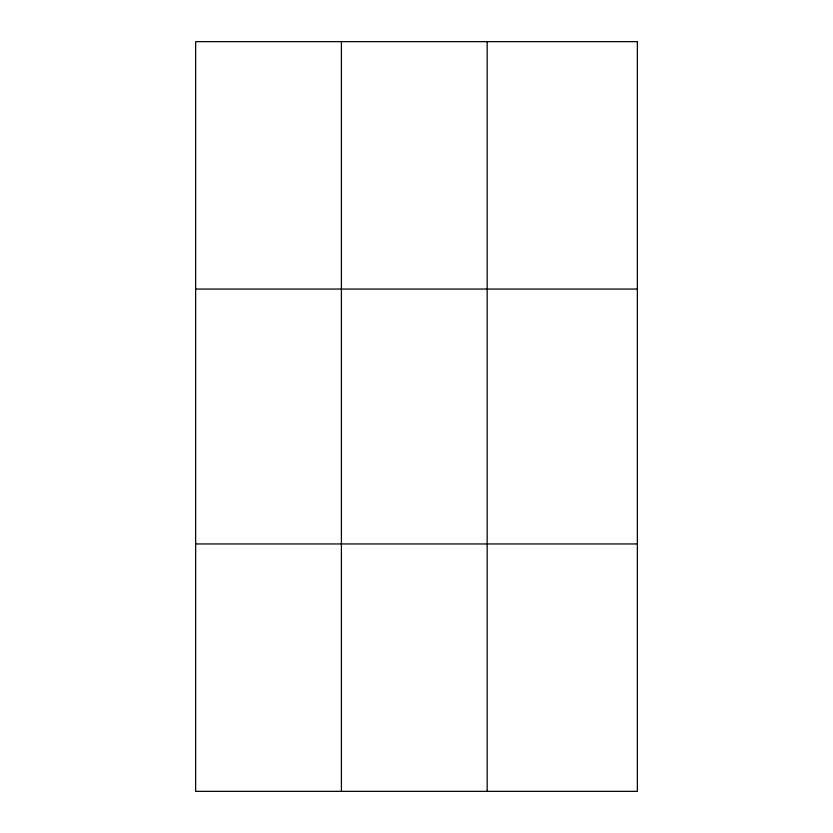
<?xml version="1.0" encoding="UTF-8"?>
<svg xmlns="http://www.w3.org/2000/svg" width="833" height="833" viewBox="0 0 833 833"><rect width="100%" height="100%" fill="white"/><g stroke="black" fill="none" stroke-linecap="round" stroke-linejoin="round"><path stroke-width="1.25" d="M341.405 41.65L341.405 791.35M487.17 41.65L487.17 791.35M195.64 289.051L637.36 289.051M195.64 543.949L637.36 543.949M637.36 41.65L637.36 791.35L195.64 791.35L195.64 41.65L637.36 41.65"/></g></svg>
